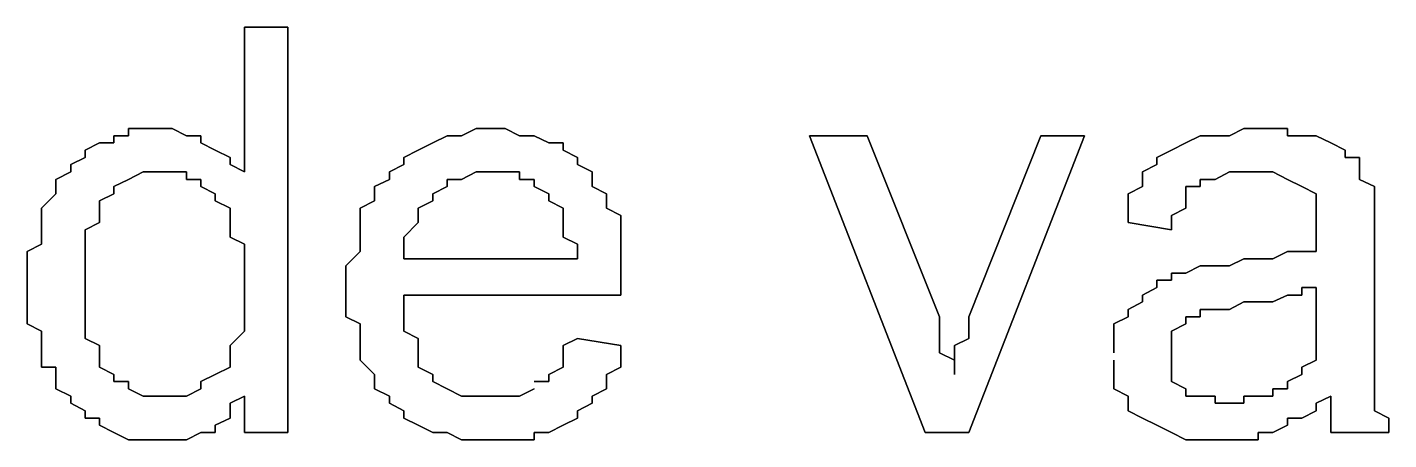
# Model space of a CAD drawing. Header units: metres. Extents: x 2.9 to 42.8, y 1.7 to 28.7.
# Drawn here: x 37.7543 to 38.0859, y 26.5994 to 26.7 of the extents above; entities that cross this region are included whole.
import ezdxf

# ---------------------------------------------------------------- set-up
doc = ezdxf.new("R2010")
doc.units = ezdxf.units.M
doc.layers.add('GRIS', color=8, linetype='Continuous')

msp = doc.modelspace()

# ---------------------------------------------------------------- linework, layer by layer
at = {"layer": 'GRIS', "lineweight": -3}
for points in [[(37.8178, 26.7), (37.8072, 26.7), (37.8178, 26.7)], [(37.8072, 26.7), (37.8072, 26.6647), (37.8072, 26.7)], [(37.8178, 26.6012), (37.8178, 26.7), (37.8178, 26.6012)], [(37.7825, 26.6753), (37.779, 26.6753), (37.7825, 26.6753)], [(37.779, 26.6753), (37.779, 26.6735), (37.779, 26.6753)], [(37.786, 26.6753), (37.7825, 26.6753), (37.786, 26.6753)], [(37.7896, 26.6753), (37.786, 26.6753), (37.7896, 26.6753)], [(37.7931, 26.6735), (37.7896, 26.6753), (37.7931, 26.6735)], [(37.8636, 26.6753), (37.8601, 26.6735), (37.8636, 26.6753)], [(37.8672, 26.6753), (37.8636, 26.6753), (37.8672, 26.6753)], [(37.8707, 26.6753), (37.8672, 26.6753), (37.8707, 26.6753)], [(37.8742, 26.6735), (37.8707, 26.6753), (37.8742, 26.6735)], [(38.0506, 26.6753), (38.0471, 26.6735), (38.0506, 26.6753)], [(38.0541, 26.6753), (38.0506, 26.6753), (38.0541, 26.6753)], [(38.0577, 26.6753), (38.0541, 26.6753), (38.0577, 26.6753)], [(38.0612, 26.6753), (38.0577, 26.6753), (38.0612, 26.6753)], [(38.0612, 26.6735), (38.0612, 26.6753), (38.0612, 26.6735)], [(37.7719, 26.6718), (37.7684, 26.67), (37.7719, 26.6718)], [(37.7754, 26.6718), (37.7719, 26.6718), (37.7754, 26.6718)], [(37.779, 26.6735), (37.7754, 26.6735), (37.779, 26.6735)], [(37.7754, 26.6735), (37.7754, 26.6718), (37.7754, 26.6735)], [(37.7966, 26.6735), (37.7931, 26.6735), (37.7966, 26.6735)], [(37.7966, 26.6718), (37.7966, 26.6735), (37.7966, 26.6718)], [(37.8001, 26.67), (37.7966, 26.6718), (37.8001, 26.67)], [(37.8531, 26.6718), (37.8495, 26.67), (37.8531, 26.6718)], [(37.8566, 26.6735), (37.8531, 26.6718), (37.8566, 26.6735)], [(37.8601, 26.6735), (37.8566, 26.6735), (37.8601, 26.6735)], [(37.8778, 26.6735), (37.8742, 26.6735), (37.8778, 26.6735)], [(37.8813, 26.6718), (37.8778, 26.6735), (37.8813, 26.6718)], [(37.8848, 26.6718), (37.8813, 26.6718), (37.8848, 26.6718)], [(37.8848, 26.67), (37.8848, 26.6718), (37.8848, 26.67)], [(37.9589, 26.6735), (37.9448, 26.6735), (37.9589, 26.6735)], [(37.9448, 26.6735), (37.973, 26.6012), (37.9448, 26.6735)], [(37.9765, 26.6294), (37.9589, 26.6735), (37.9765, 26.6294)], [(37.9836, 26.6012), (38.0118, 26.6735), (37.9836, 26.6012)], [(38.0012, 26.6735), (37.9836, 26.6294), (38.0012, 26.6735)], [(38.0118, 26.6735), (38.0012, 26.6735), (38.0118, 26.6735)], [(38.0365, 26.6718), (38.033, 26.67), (38.0365, 26.6718)], [(38.04, 26.6735), (38.0365, 26.6718), (38.04, 26.6735)], [(38.0436, 26.6735), (38.04, 26.6735), (38.0436, 26.6735)], [(38.0471, 26.6735), (38.0436, 26.6735), (38.0471, 26.6735)], [(38.0647, 26.6735), (38.0612, 26.6735), (38.0647, 26.6735)], [(38.0682, 26.6735), (38.0647, 26.6735), (38.0682, 26.6735)], [(38.0718, 26.6718), (38.0682, 26.6735), (38.0718, 26.6718)], [(38.0753, 26.67), (38.0718, 26.6718), (38.0753, 26.67)], [(37.7684, 26.6682), (37.7649, 26.6665), (37.7684, 26.6682)], [(37.7684, 26.67), (37.7684, 26.6682), (37.7684, 26.67)], [(37.8037, 26.6682), (37.8001, 26.67), (37.8037, 26.6682)], [(37.8037, 26.6665), (37.8037, 26.6682), (37.8037, 26.6665)], [(37.8495, 26.67), (37.846, 26.6682), (37.8495, 26.67)], [(37.846, 26.6682), (37.846, 26.6665), (37.846, 26.6682)], [(37.8883, 26.6682), (37.8848, 26.67), (37.8883, 26.6682)], [(37.8883, 26.6665), (37.8883, 26.6682), (37.8883, 26.6665)], [(38.033, 26.67), (38.0294, 26.6682), (38.033, 26.67)], [(38.0294, 26.6682), (38.0294, 26.6665), (38.0294, 26.6682)], [(38.0753, 26.6682), (38.0753, 26.67), (38.0753, 26.6682)], [(38.0788, 26.6682), (38.0753, 26.6682), (38.0788, 26.6682)], [(38.0788, 26.6665), (38.0788, 26.6682), (38.0788, 26.6665)], [(37.7649, 26.6647), (37.7613, 26.6629), (37.7649, 26.6647)], [(37.7649, 26.6665), (37.7649, 26.6647), (37.7649, 26.6665)], [(37.779, 26.6629), (37.7825, 26.6647), (37.779, 26.6629)], [(37.7825, 26.6647), (37.786, 26.6647), (37.7825, 26.6647)], [(37.786, 26.6647), (37.7896, 26.6647), (37.786, 26.6647)], [(37.7896, 26.6647), (37.7931, 26.6647), (37.7896, 26.6647)], [(37.7931, 26.6647), (37.7931, 26.6629), (37.7931, 26.6647)], [(37.8072, 26.6647), (37.8037, 26.6665), (37.8072, 26.6647)], [(37.846, 26.6665), (37.8425, 26.6647), (37.846, 26.6665)], [(37.8425, 26.6647), (37.8425, 26.6629), (37.8425, 26.6647)], [(37.8601, 26.6629), (37.8636, 26.6647), (37.8601, 26.6629)], [(37.8636, 26.6647), (37.8672, 26.6647), (37.8636, 26.6647)], [(37.8672, 26.6647), (37.8707, 26.6647), (37.8672, 26.6647)], [(37.8707, 26.6647), (37.8742, 26.6647), (37.8707, 26.6647)], [(37.8742, 26.6647), (37.8742, 26.6629), (37.8742, 26.6647)], [(37.8919, 26.6647), (37.8883, 26.6665), (37.8919, 26.6647)], [(37.8919, 26.6629), (37.8919, 26.6647), (37.8919, 26.6629)], [(38.0294, 26.6665), (38.0259, 26.6647), (38.0294, 26.6665)], [(38.0259, 26.6647), (38.0259, 26.6629), (38.0259, 26.6647)], [(38.0436, 26.6629), (38.0471, 26.6647), (38.0436, 26.6629)], [(38.0471, 26.6647), (38.0506, 26.6647), (38.0471, 26.6647)], [(38.0506, 26.6647), (38.0541, 26.6647), (38.0506, 26.6647)], [(38.0541, 26.6647), (38.0577, 26.6647), (38.0541, 26.6647)], [(38.0577, 26.6647), (38.0612, 26.6629), (38.0577, 26.6647)], [(38.0788, 26.6647), (38.0788, 26.6665), (38.0788, 26.6647)], [(38.0788, 26.6629), (38.0788, 26.6647), (38.0788, 26.6629)], [(37.7613, 26.6629), (37.7613, 26.6612), (37.7613, 26.6629)], [(37.7613, 26.6612), (37.7613, 26.6594), (37.7613, 26.6612)], [(37.7754, 26.6612), (37.779, 26.6629), (37.7754, 26.6612)], [(37.7754, 26.6594), (37.7754, 26.6612), (37.7754, 26.6594)], [(37.7931, 26.6629), (37.7966, 26.6629), (37.7931, 26.6629)], [(37.7966, 26.6629), (37.7966, 26.6612), (37.7966, 26.6629)], [(37.7966, 26.6612), (37.8001, 26.6594), (37.7966, 26.6612)], [(37.8425, 26.6629), (37.8389, 26.6612), (37.8425, 26.6629)], [(37.8389, 26.6612), (37.8389, 26.6594), (37.8389, 26.6612)], [(37.8531, 26.6594), (37.8566, 26.6612), (37.8531, 26.6594)], [(37.8566, 26.6612), (37.8566, 26.6629), (37.8566, 26.6612)], [(37.8566, 26.6629), (37.8601, 26.6629), (37.8566, 26.6629)], [(37.8742, 26.6629), (37.8778, 26.6629), (37.8742, 26.6629)], [(37.8778, 26.6629), (37.8778, 26.6612), (37.8778, 26.6629)], [(37.8778, 26.6612), (37.8813, 26.6594), (37.8778, 26.6612)], [(37.8919, 26.6612), (37.8919, 26.6629), (37.8919, 26.6612)], [(37.8954, 26.6594), (37.8919, 26.6612), (37.8954, 26.6594)], [(38.0259, 26.6612), (38.0224, 26.6594), (38.0259, 26.6612)], [(38.0259, 26.6629), (38.0259, 26.6612), (38.0259, 26.6629)], [(38.0365, 26.6594), (38.0365, 26.6612), (38.0365, 26.6594)], [(38.0365, 26.6612), (38.04, 26.6612), (38.0365, 26.6612)], [(38.04, 26.6612), (38.04, 26.6629), (38.04, 26.6612)], [(38.04, 26.6629), (38.0436, 26.6629), (38.04, 26.6629)], [(38.0612, 26.6629), (38.0647, 26.6612), (38.0612, 26.6629)], [(38.0647, 26.6612), (38.0682, 26.6594), (38.0647, 26.6612)], [(38.0824, 26.6612), (38.0788, 26.6629), (38.0824, 26.6612)], [(38.0824, 26.6594), (38.0824, 26.6612), (38.0824, 26.6594)], [(37.7613, 26.6594), (37.7578, 26.6559), (37.7613, 26.6594)], [(37.7719, 26.6577), (37.7754, 26.6594), (37.7719, 26.6577)], [(37.7719, 26.6559), (37.7719, 26.6577), (37.7719, 26.6559)], [(37.8001, 26.6594), (37.8001, 26.6577), (37.8001, 26.6594)], [(37.8001, 26.6577), (37.8037, 26.6559), (37.8001, 26.6577)], [(37.8389, 26.6577), (37.8354, 26.6559), (37.8389, 26.6577)], [(37.8389, 26.6594), (37.8389, 26.6577), (37.8389, 26.6594)], [(37.8495, 26.6559), (37.8531, 26.6577), (37.8495, 26.6559)], [(37.8531, 26.6577), (37.8531, 26.6594), (37.8531, 26.6577)], [(37.8813, 26.6594), (37.8813, 26.6577), (37.8813, 26.6594)], [(37.8813, 26.6577), (37.8848, 26.6559), (37.8813, 26.6577)], [(37.8954, 26.6577), (37.8954, 26.6594), (37.8954, 26.6577)], [(37.8954, 26.6559), (37.8954, 26.6577), (37.8954, 26.6559)], [(38.0224, 26.6594), (38.0224, 26.6577), (38.0224, 26.6594)], [(38.0224, 26.6577), (38.0224, 26.6559), (38.0224, 26.6577)], [(38.0365, 26.6559), (38.0365, 26.6594), (38.0365, 26.6559)], [(38.0682, 26.6594), (38.0682, 26.6577), (38.0682, 26.6594)], [(38.0682, 26.6577), (38.0682, 26.6559), (38.0682, 26.6577)], [(38.0824, 26.6577), (38.0824, 26.6594), (38.0824, 26.6577)], [(38.0824, 26.6559), (38.0824, 26.6577), (38.0824, 26.6559)], [(37.7578, 26.6559), (37.7578, 26.6541), (37.7578, 26.6559)], [(37.7578, 26.6541), (37.7578, 26.6524), (37.7578, 26.6541)], [(37.7719, 26.6541), (37.7719, 26.6559), (37.7719, 26.6541)], [(37.7719, 26.6524), (37.7719, 26.6541), (37.7719, 26.6524)], [(37.8037, 26.6559), (37.8037, 26.6541), (37.8037, 26.6559)], [(37.8037, 26.6541), (37.8037, 26.6506), (37.8037, 26.6541)], [(37.8354, 26.6559), (37.8354, 26.6541), (37.8354, 26.6559)], [(37.8354, 26.6541), (37.8354, 26.6524), (37.8354, 26.6541)], [(37.8495, 26.6541), (37.8495, 26.6559), (37.8495, 26.6541)], [(37.8495, 26.6524), (37.8495, 26.6541), (37.8495, 26.6524)], [(37.8848, 26.6559), (37.8848, 26.6541), (37.8848, 26.6559)], [(37.8848, 26.6541), (37.8848, 26.6524), (37.8848, 26.6541)], [(37.8989, 26.6541), (37.8954, 26.6559), (37.8989, 26.6541)], [(37.8989, 26.6524), (37.8989, 26.6541), (37.8989, 26.6524)], [(38.0224, 26.6559), (38.0224, 26.6524), (38.0224, 26.6559)], [(38.033, 26.6541), (38.0365, 26.6559), (38.033, 26.6541)], [(38.033, 26.6524), (38.033, 26.6541), (38.033, 26.6524)], [(38.0682, 26.6559), (38.0682, 26.6524), (38.0682, 26.6559)], [(38.0824, 26.6524), (38.0824, 26.6559), (38.0824, 26.6524)], [(37.7578, 26.6524), (37.7578, 26.6488), (37.7578, 26.6524)], [(37.7684, 26.6506), (37.7719, 26.6524), (37.7684, 26.6506)], [(37.8354, 26.6524), (37.8354, 26.6488), (37.8354, 26.6524)], [(37.846, 26.6488), (37.8495, 26.6524), (37.846, 26.6488)], [(37.8848, 26.6524), (37.8848, 26.6488), (37.8848, 26.6524)], [(37.8989, 26.6488), (37.8989, 26.6524), (37.8989, 26.6488)], [(38.0224, 26.6524), (38.033, 26.6506), (38.0224, 26.6524)], [(38.033, 26.6506), (38.033, 26.6524), (38.033, 26.6506)], [(38.0682, 26.6524), (38.0682, 26.6506), (38.0682, 26.6524)], [(38.0824, 26.6506), (38.0824, 26.6524), (38.0824, 26.6506)], [(37.7578, 26.6488), (37.7578, 26.6471), (37.7578, 26.6488)], [(37.7684, 26.6488), (37.7684, 26.6506), (37.7684, 26.6488)], [(37.7684, 26.6471), (37.7684, 26.6488), (37.7684, 26.6471)], [(37.8037, 26.6506), (37.8037, 26.6488), (37.8037, 26.6506)], [(37.8037, 26.6488), (37.8072, 26.6471), (37.8037, 26.6488)], [(37.8354, 26.6488), (37.8354, 26.6471), (37.8354, 26.6488)], [(37.846, 26.6471), (37.846, 26.6488), (37.846, 26.6471)], [(37.8848, 26.6488), (37.8883, 26.6471), (37.8848, 26.6488)], [(37.8989, 26.6471), (37.8989, 26.6488), (37.8989, 26.6471)], [(38.0682, 26.6506), (38.0682, 26.6488), (38.0682, 26.6506)], [(38.0682, 26.6488), (38.0682, 26.6471), (38.0682, 26.6488)], [(38.0824, 26.6471), (38.0824, 26.6506), (38.0824, 26.6471)], [(37.7578, 26.6471), (37.7543, 26.6453), (37.7578, 26.6471)], [(37.7543, 26.6453), (37.7543, 26.6418), (37.7543, 26.6453)], [(37.7684, 26.6435), (37.7684, 26.6471), (37.7684, 26.6435)], [(37.8072, 26.6471), (37.8072, 26.6435), (37.8072, 26.6471)], [(37.8354, 26.6453), (37.8319, 26.6418), (37.8354, 26.6453)], [(37.8354, 26.6471), (37.8354, 26.6453), (37.8354, 26.6471)], [(37.846, 26.6435), (37.846, 26.6471), (37.846, 26.6435)], [(37.8883, 26.6471), (37.8883, 26.6435), (37.8883, 26.6471)], [(37.8989, 26.6435), (37.8989, 26.6471), (37.8989, 26.6435)], [(38.0612, 26.6453), (38.0577, 26.6435), (38.0612, 26.6453)], [(38.0647, 26.6453), (38.0612, 26.6453), (38.0647, 26.6453)], [(38.0682, 26.6453), (38.0647, 26.6453), (38.0682, 26.6453)], [(38.0682, 26.6471), (38.0682, 26.6453), (38.0682, 26.6471)], [(38.0824, 26.6312), (38.0824, 26.6471), (38.0824, 26.6312)], [(37.7543, 26.6418), (37.7543, 26.64), (37.7543, 26.6418)], [(37.7684, 26.64), (37.7684, 26.6435), (37.7684, 26.64)], [(37.8072, 26.6435), (37.8072, 26.6418), (37.8072, 26.6435)], [(37.8072, 26.6418), (37.8072, 26.6383), (37.8072, 26.6418)], [(37.8319, 26.6418), (37.8319, 26.64), (37.8319, 26.6418)], [(37.8883, 26.6435), (37.846, 26.6435), (37.8883, 26.6435)], [(37.8989, 26.6418), (37.8989, 26.6435), (37.8989, 26.6418)], [(37.8989, 26.6383), (37.8989, 26.6418), (37.8989, 26.6383)], [(38.04, 26.6418), (38.0365, 26.64), (38.04, 26.6418)], [(38.0436, 26.6418), (38.04, 26.6418), (38.0436, 26.6418)], [(38.0471, 26.6418), (38.0436, 26.6418), (38.0471, 26.6418)], [(38.0506, 26.6435), (38.0471, 26.6418), (38.0506, 26.6435)], [(38.0541, 26.6435), (38.0506, 26.6435), (38.0541, 26.6435)], [(38.0577, 26.6435), (38.0541, 26.6435), (38.0577, 26.6435)], [(37.7543, 26.64), (37.7543, 26.6365), (37.7543, 26.64)], [(37.7684, 26.6383), (37.7684, 26.64), (37.7684, 26.6383)], [(37.7684, 26.6365), (37.7684, 26.6383), (37.7684, 26.6365)], [(37.8072, 26.6383), (37.8072, 26.6365), (37.8072, 26.6383)], [(37.8319, 26.64), (37.8319, 26.6365), (37.8319, 26.64)], [(37.8989, 26.6365), (37.8989, 26.6383), (37.8989, 26.6365)], [(38.033, 26.6383), (38.0294, 26.6383), (38.033, 26.6383)], [(38.0294, 26.6383), (38.0294, 26.6365), (38.0294, 26.6383)], [(38.0365, 26.64), (38.033, 26.64), (38.0365, 26.64)], [(38.033, 26.64), (38.033, 26.6383), (38.033, 26.64)], [(37.7543, 26.6365), (37.7543, 26.633), (37.7543, 26.6365)], [(37.7684, 26.6347), (37.7684, 26.6365), (37.7684, 26.6347)], [(37.7684, 26.6312), (37.7684, 26.6347), (37.7684, 26.6312)], [(37.8072, 26.6365), (37.8072, 26.633), (37.8072, 26.6365)], [(37.8319, 26.6365), (37.8319, 26.6347), (37.8319, 26.6365)], [(37.8319, 26.6347), (37.8319, 26.633), (37.8319, 26.6347)], [(37.846, 26.6312), (37.846, 26.6347), (37.846, 26.6312)], [(37.846, 26.6347), (37.8989, 26.6347), (37.846, 26.6347)], [(37.8989, 26.6347), (37.8989, 26.6365), (37.8989, 26.6347)], [(38.0294, 26.6365), (38.0259, 26.6347), (38.0294, 26.6365)], [(38.0259, 26.6347), (38.0259, 26.633), (38.0259, 26.6347)], [(38.0577, 26.633), (38.0612, 26.6347), (38.0577, 26.633)], [(38.0612, 26.6347), (38.0647, 26.6347), (38.0612, 26.6347)], [(38.0647, 26.6347), (38.0647, 26.6365), (38.0647, 26.6347)], [(38.0647, 26.6365), (38.0682, 26.6365), (38.0647, 26.6365)], [(38.0682, 26.6365), (38.0682, 26.633), (38.0682, 26.6365)], [(37.7543, 26.633), (37.7543, 26.6312), (37.7543, 26.633)], [(37.7543, 26.6312), (37.7543, 26.6277), (37.7543, 26.6312)], [(37.7684, 26.6294), (37.7684, 26.6312), (37.7684, 26.6294)], [(37.8072, 26.633), (37.8072, 26.6312), (37.8072, 26.633)], [(37.8072, 26.6312), (37.8072, 26.6277), (37.8072, 26.6312)], [(37.8319, 26.633), (37.8319, 26.6294), (37.8319, 26.633)], [(37.846, 26.6277), (37.846, 26.6312), (37.846, 26.6277)], [(38.0259, 26.633), (38.0224, 26.6312), (38.0259, 26.633)], [(38.0224, 26.6312), (38.0224, 26.6294), (38.0224, 26.6312)], [(38.04, 26.6294), (38.04, 26.6312), (38.04, 26.6294)], [(38.04, 26.6312), (38.0436, 26.6312), (38.04, 26.6312)], [(38.0436, 26.6312), (38.0471, 26.6312), (38.0436, 26.6312)], [(38.0471, 26.6312), (38.0506, 26.633), (38.0471, 26.6312)], [(38.0506, 26.633), (38.0541, 26.633), (38.0506, 26.633)], [(38.0541, 26.633), (38.0577, 26.633), (38.0541, 26.633)], [(38.0682, 26.633), (38.0682, 26.6312), (38.0682, 26.633)], [(38.0682, 26.6312), (38.0682, 26.6294), (38.0682, 26.6312)], [(38.0824, 26.6277), (38.0824, 26.6312), (38.0824, 26.6277)], [(37.7543, 26.6277), (37.7578, 26.6259), (37.7543, 26.6277)], [(37.7684, 26.6259), (37.7684, 26.6294), (37.7684, 26.6259)], [(37.8072, 26.6277), (37.8072, 26.6259), (37.8072, 26.6277)], [(37.8319, 26.6294), (37.8354, 26.6277), (37.8319, 26.6294)], [(37.8354, 26.6277), (37.8354, 26.6241), (37.8354, 26.6277)], [(37.846, 26.6259), (37.846, 26.6277), (37.846, 26.6259)], [(37.9765, 26.6277), (37.9765, 26.6294), (37.9765, 26.6277)], [(37.9765, 26.6259), (37.9765, 26.6277), (37.9765, 26.6259)], [(37.9836, 26.6294), (37.9836, 26.6259), (37.9836, 26.6294)], [(38.0224, 26.6294), (38.0189, 26.6277), (38.0224, 26.6294)], [(38.0189, 26.6277), (38.0189, 26.6241), (38.0189, 26.6277)], [(38.033, 26.6259), (38.0365, 26.6277), (38.033, 26.6259)], [(38.0365, 26.6277), (38.0365, 26.6294), (38.0365, 26.6277)], [(38.0365, 26.6294), (38.04, 26.6294), (38.0365, 26.6294)], [(38.0682, 26.6294), (38.0682, 26.6259), (38.0682, 26.6294)], [(38.0824, 26.6241), (38.0824, 26.6277), (38.0824, 26.6241)], [(37.7578, 26.6259), (37.7578, 26.6241), (37.7578, 26.6259)], [(37.7684, 26.6241), (37.7684, 26.6259), (37.7684, 26.6241)], [(37.8072, 26.6259), (37.8037, 26.6224), (37.8072, 26.6259)], [(37.8495, 26.6241), (37.846, 26.6259), (37.8495, 26.6241)], [(37.9765, 26.6224), (37.9765, 26.6259), (37.9765, 26.6224)], [(37.9836, 26.6259), (37.9836, 26.6241), (37.9836, 26.6259)], [(38.033, 26.6241), (38.033, 26.6259), (38.033, 26.6241)], [(38.0682, 26.6259), (38.0682, 26.6241), (38.0682, 26.6259)], [(37.7578, 26.6241), (37.7578, 26.6224), (37.7578, 26.6241)], [(37.7578, 26.6224), (37.7578, 26.6188), (37.7578, 26.6224)], [(37.7719, 26.6224), (37.7684, 26.6241), (37.7719, 26.6224)], [(37.7719, 26.6206), (37.7719, 26.6224), (37.7719, 26.6206)], [(37.8037, 26.6224), (37.8037, 26.6206), (37.8037, 26.6224)], [(37.8354, 26.6241), (37.8354, 26.6224), (37.8354, 26.6241)], [(37.8354, 26.6224), (37.8354, 26.6206), (37.8354, 26.6224)], [(37.8495, 26.6224), (37.8495, 26.6241), (37.8495, 26.6224)], [(37.8495, 26.6188), (37.8495, 26.6224), (37.8495, 26.6188)], [(37.8883, 26.6241), (37.8848, 26.6224), (37.8883, 26.6241)], [(37.8848, 26.6224), (37.8848, 26.6206), (37.8848, 26.6224)], [(37.8989, 26.6224), (37.8883, 26.6241), (37.8989, 26.6224)], [(37.8989, 26.6206), (37.8989, 26.6224), (37.8989, 26.6206)], [(37.9765, 26.6206), (37.9765, 26.6224), (37.9765, 26.6206)], [(37.9836, 26.6241), (37.9801, 26.6224), (37.9836, 26.6241)], [(37.9801, 26.6224), (37.9801, 26.6188), (37.9801, 26.6224)], [(38.0189, 26.6241), (38.0189, 26.6224), (38.0189, 26.6241)], [(38.0189, 26.6224), (38.0189, 26.6206), (38.0189, 26.6224)], [(38.033, 26.6224), (38.033, 26.6241), (38.033, 26.6224)], [(38.033, 26.6206), (38.033, 26.6224), (38.033, 26.6206)], [(38.0682, 26.6241), (38.0682, 26.6224), (38.0682, 26.6241)], [(38.0682, 26.6224), (38.0682, 26.6206), (38.0682, 26.6224)], [(38.0824, 26.6206), (38.0824, 26.6241), (38.0824, 26.6206)], [(37.7578, 26.6188), (37.7578, 26.6171), (37.7578, 26.6188)], [(37.7719, 26.6188), (37.7719, 26.6206), (37.7719, 26.6188)], [(37.7719, 26.6171), (37.7719, 26.6188), (37.7719, 26.6171)], [(37.8037, 26.6206), (37.8037, 26.6188), (37.8037, 26.6206)], [(37.8037, 26.6188), (37.8037, 26.6171), (37.8037, 26.6188)], [(37.8354, 26.6206), (37.8354, 26.6188), (37.8354, 26.6206)], [(37.8354, 26.6188), (37.8389, 26.6153), (37.8354, 26.6188)], [(37.8495, 26.6171), (37.8495, 26.6188), (37.8495, 26.6171)], [(37.8848, 26.6206), (37.8848, 26.6171), (37.8848, 26.6206)], [(37.8989, 26.6171), (37.8989, 26.6206), (37.8989, 26.6171)], [(37.9801, 26.6188), (37.9765, 26.6206), (37.9801, 26.6188)], [(37.9801, 26.6188), (37.9801, 26.6171), (37.9801, 26.6188)], [(37.9801, 26.6153), (37.9801, 26.6188), (37.9801, 26.6153)], [(38.0189, 26.6188), (38.0189, 26.6171), (38.0189, 26.6188)], [(38.033, 26.6171), (38.033, 26.6206), (38.033, 26.6171)], [(38.0682, 26.6188), (38.0647, 26.6171), (38.0682, 26.6188)], [(38.0682, 26.6206), (38.0682, 26.6188), (38.0682, 26.6206)], [(38.0824, 26.6188), (38.0824, 26.6206), (38.0824, 26.6188)], [(38.0824, 26.6153), (38.0824, 26.6188), (38.0824, 26.6153)], [(37.7578, 26.6171), (37.7613, 26.6171), (37.7578, 26.6171)], [(37.7613, 26.6171), (37.7613, 26.6136), (37.7613, 26.6171)], [(37.7754, 26.6153), (37.7719, 26.6171), (37.7754, 26.6153)], [(37.7754, 26.6136), (37.7754, 26.6153), (37.7754, 26.6136)], [(37.8001, 26.6153), (37.7966, 26.6136), (37.8001, 26.6153)], [(37.8037, 26.6171), (37.8001, 26.6153), (37.8037, 26.6171)], [(37.8389, 26.6153), (37.8389, 26.6136), (37.8389, 26.6153)], [(37.8531, 26.6153), (37.8495, 26.6171), (37.8531, 26.6153)], [(37.8531, 26.6136), (37.8531, 26.6153), (37.8531, 26.6136)], [(37.8848, 26.6171), (37.8813, 26.6153), (37.8848, 26.6171)], [(37.8813, 26.6153), (37.8813, 26.6136), (37.8813, 26.6153)], [(37.8954, 26.6153), (37.8989, 26.6171), (37.8954, 26.6153)], [(37.8954, 26.6136), (37.8954, 26.6153), (37.8954, 26.6136)], [(37.9801, 26.6171), (37.9801, 26.6153), (37.9801, 26.6171)], [(38.0189, 26.6171), (38.0189, 26.6153), (38.0189, 26.6171)], [(38.0189, 26.6153), (38.0189, 26.6118), (38.0189, 26.6153)], [(38.033, 26.6153), (38.033, 26.6171), (38.033, 26.6153)], [(38.033, 26.6136), (38.033, 26.6153), (38.033, 26.6136)], [(38.0647, 26.6153), (38.0612, 26.6136), (38.0647, 26.6153)], [(38.0647, 26.6171), (38.0647, 26.6153), (38.0647, 26.6171)], [(38.0824, 26.6136), (38.0824, 26.6153), (38.0824, 26.6136)], [(37.7613, 26.6136), (37.7613, 26.6118), (37.7613, 26.6136)], [(37.7613, 26.6118), (37.7649, 26.61), (37.7613, 26.6118)], [(37.779, 26.6136), (37.7754, 26.6136), (37.779, 26.6136)], [(37.779, 26.6118), (37.779, 26.6136), (37.779, 26.6118)], [(37.7825, 26.61), (37.779, 26.6118), (37.7825, 26.61)], [(37.7966, 26.6118), (37.7931, 26.61), (37.7966, 26.6118)], [(37.7966, 26.6136), (37.7966, 26.6118), (37.7966, 26.6136)], [(37.8389, 26.6136), (37.8389, 26.6118), (37.8389, 26.6136)], [(37.8389, 26.6118), (37.8425, 26.61), (37.8389, 26.6118)], [(37.8566, 26.6118), (37.8531, 26.6136), (37.8566, 26.6118)], [(37.8601, 26.61), (37.8566, 26.6118), (37.8601, 26.61)], [(37.8778, 26.6118), (37.8742, 26.61), (37.8778, 26.6118)], [(37.8813, 26.6136), (37.8778, 26.6136), (37.8813, 26.6136)], [(37.8919, 26.61), (37.8954, 26.6118), (37.8919, 26.61)], [(37.8954, 26.6118), (37.8954, 26.6136), (37.8954, 26.6118)], [(38.0189, 26.6118), (38.0224, 26.61), (38.0189, 26.6118)], [(38.0365, 26.6118), (38.033, 26.6136), (38.0365, 26.6118)], [(38.0365, 26.61), (38.0365, 26.6118), (38.0365, 26.61)], [(38.0612, 26.6118), (38.0577, 26.6118), (38.0612, 26.6118)], [(38.0577, 26.6118), (38.0577, 26.61), (38.0577, 26.6118)], [(38.0612, 26.6136), (38.0612, 26.6118), (38.0612, 26.6136)], [(38.0824, 26.6118), (38.0824, 26.6136), (38.0824, 26.6118)], [(38.0824, 26.61), (38.0824, 26.6118), (38.0824, 26.61)], [(37.7649, 26.61), (37.7649, 26.6083), (37.7649, 26.61)], [(37.7649, 26.6083), (37.7684, 26.6065), (37.7649, 26.6083)], [(37.786, 26.61), (37.7825, 26.61), (37.786, 26.61)], [(37.7896, 26.61), (37.786, 26.61), (37.7896, 26.61)], [(37.7931, 26.61), (37.7896, 26.61), (37.7931, 26.61)], [(37.8037, 26.6083), (37.8072, 26.61), (37.8037, 26.6083)], [(37.8037, 26.6065), (37.8037, 26.6083), (37.8037, 26.6065)], [(37.8072, 26.61), (37.8072, 26.6012), (37.8072, 26.61)], [(37.8425, 26.61), (37.8425, 26.6083), (37.8425, 26.61)], [(37.8425, 26.6083), (37.846, 26.6065), (37.8425, 26.6083)], [(37.8636, 26.61), (37.8601, 26.61), (37.8636, 26.61)], [(37.8672, 26.61), (37.8636, 26.61), (37.8672, 26.61)], [(37.8707, 26.61), (37.8672, 26.61), (37.8707, 26.61)], [(37.8742, 26.61), (37.8707, 26.61), (37.8742, 26.61)], [(37.8883, 26.6065), (37.8919, 26.6083), (37.8883, 26.6065)], [(37.8919, 26.6083), (37.8919, 26.61), (37.8919, 26.6083)], [(38.0224, 26.61), (38.0224, 26.6083), (38.0224, 26.61)], [(38.0224, 26.6083), (38.0224, 26.6065), (38.0224, 26.6083)], [(38.04, 26.61), (38.0365, 26.61), (38.04, 26.61)], [(38.0436, 26.61), (38.04, 26.61), (38.0436, 26.61)], [(38.0436, 26.6083), (38.0436, 26.61), (38.0436, 26.6083)], [(38.0471, 26.6083), (38.0436, 26.6083), (38.0471, 26.6083)], [(38.0506, 26.6083), (38.0471, 26.6083), (38.0506, 26.6083)], [(38.0541, 26.61), (38.0506, 26.61), (38.0541, 26.61)], [(38.0506, 26.61), (38.0506, 26.6083), (38.0506, 26.61)], [(38.0577, 26.61), (38.0541, 26.61), (38.0577, 26.61)], [(38.0682, 26.6083), (38.0718, 26.61), (38.0682, 26.6083)], [(38.0682, 26.6065), (38.0682, 26.6083), (38.0682, 26.6065)], [(38.0718, 26.61), (38.0718, 26.6083), (38.0718, 26.61)], [(38.0718, 26.6083), (38.0718, 26.6047), (38.0718, 26.6083)], [(38.0824, 26.6065), (38.0824, 26.61), (38.0824, 26.6065)], [(37.7684, 26.6065), (37.7684, 26.6047), (37.7684, 26.6065)], [(37.7684, 26.6047), (37.7719, 26.6047), (37.7684, 26.6047)], [(37.7719, 26.6047), (37.7719, 26.603), (37.7719, 26.6047)], [(37.8001, 26.603), (37.8037, 26.6047), (37.8001, 26.603)], [(37.8037, 26.6047), (37.8037, 26.6065), (37.8037, 26.6047)], [(37.846, 26.6065), (37.846, 26.6047), (37.846, 26.6065)], [(37.846, 26.6047), (37.8495, 26.603), (37.846, 26.6047)], [(37.8848, 26.603), (37.8883, 26.6047), (37.8848, 26.603)], [(37.8883, 26.6047), (37.8883, 26.6065), (37.8883, 26.6047)], [(38.0224, 26.6065), (38.0259, 26.6047), (38.0224, 26.6065)], [(38.0259, 26.6047), (38.0294, 26.603), (38.0259, 26.6047)], [(38.0612, 26.603), (38.0612, 26.6047), (38.0612, 26.603)], [(38.0612, 26.6047), (38.0647, 26.6047), (38.0612, 26.6047)], [(38.0647, 26.6047), (38.0682, 26.6065), (38.0647, 26.6047)], [(38.0718, 26.6047), (38.0718, 26.603), (38.0718, 26.6047)], [(38.0859, 26.6047), (38.0824, 26.6065), (38.0859, 26.6047)], [(38.0859, 26.603), (38.0859, 26.6047), (38.0859, 26.603)], [(37.7719, 26.603), (37.7754, 26.6012), (37.7719, 26.603)], [(37.7754, 26.6012), (37.779, 26.5994), (37.7754, 26.6012)], [(37.7931, 26.5994), (37.7966, 26.6012), (37.7931, 26.5994)], [(37.7966, 26.6012), (37.8001, 26.6012), (37.7966, 26.6012)], [(37.8001, 26.6012), (37.8001, 26.603), (37.8001, 26.6012)], [(37.8072, 26.6012), (37.8178, 26.6012), (37.8072, 26.6012)], [(37.8495, 26.603), (37.8531, 26.6012), (37.8495, 26.603)], [(37.8531, 26.6012), (37.8566, 26.6012), (37.8531, 26.6012)], [(37.8566, 26.6012), (37.8601, 26.5994), (37.8566, 26.6012)], [(37.8778, 26.5994), (37.8778, 26.6012), (37.8778, 26.5994)], [(37.8778, 26.6012), (37.8813, 26.6012), (37.8778, 26.6012)], [(37.8813, 26.6012), (37.8848, 26.603), (37.8813, 26.6012)], [(37.973, 26.6012), (37.9836, 26.6012), (37.973, 26.6012)], [(38.0294, 26.603), (38.033, 26.6012), (38.0294, 26.603)], [(38.033, 26.6012), (38.0365, 26.5994), (38.033, 26.6012)], [(38.0541, 26.5994), (38.0541, 26.6012), (38.0541, 26.5994)], [(38.0541, 26.6012), (38.0577, 26.6012), (38.0541, 26.6012)], [(38.0577, 26.6012), (38.0612, 26.603), (38.0577, 26.6012)], [(38.0718, 26.603), (38.0718, 26.6012), (38.0718, 26.603)], [(38.0718, 26.6012), (38.0859, 26.6012), (38.0718, 26.6012)], [(38.0859, 26.6012), (38.0859, 26.603), (38.0859, 26.6012)], [(37.779, 26.5994), (37.7825, 26.5994), (37.779, 26.5994)], [(37.7825, 26.5994), (37.786, 26.5994), (37.7825, 26.5994)], [(37.786, 26.5994), (37.7896, 26.5994), (37.786, 26.5994)], [(37.7896, 26.5994), (37.7931, 26.5994), (37.7896, 26.5994)], [(37.8601, 26.5994), (37.8636, 26.5994), (37.8601, 26.5994)], [(37.8636, 26.5994), (37.8672, 26.5994), (37.8636, 26.5994)], [(37.8672, 26.5994), (37.8707, 26.5994), (37.8672, 26.5994)], [(37.8707, 26.5994), (37.8742, 26.5994), (37.8707, 26.5994)], [(37.8742, 26.5994), (37.8778, 26.5994), (37.8742, 26.5994)], [(38.0365, 26.5994), (38.04, 26.5994), (38.0365, 26.5994)], [(38.04, 26.5994), (38.0436, 26.5994), (38.04, 26.5994)], [(38.0436, 26.5994), (38.0471, 26.5994), (38.0436, 26.5994)], [(38.0471, 26.5994), (38.0506, 26.5994), (38.0471, 26.5994)], [(38.0506, 26.5994), (38.0541, 26.5994), (38.0506, 26.5994)]]:
    msp.add_lwpolyline(points, dxfattribs=at)

doc.saveas('drawing.dxf')
